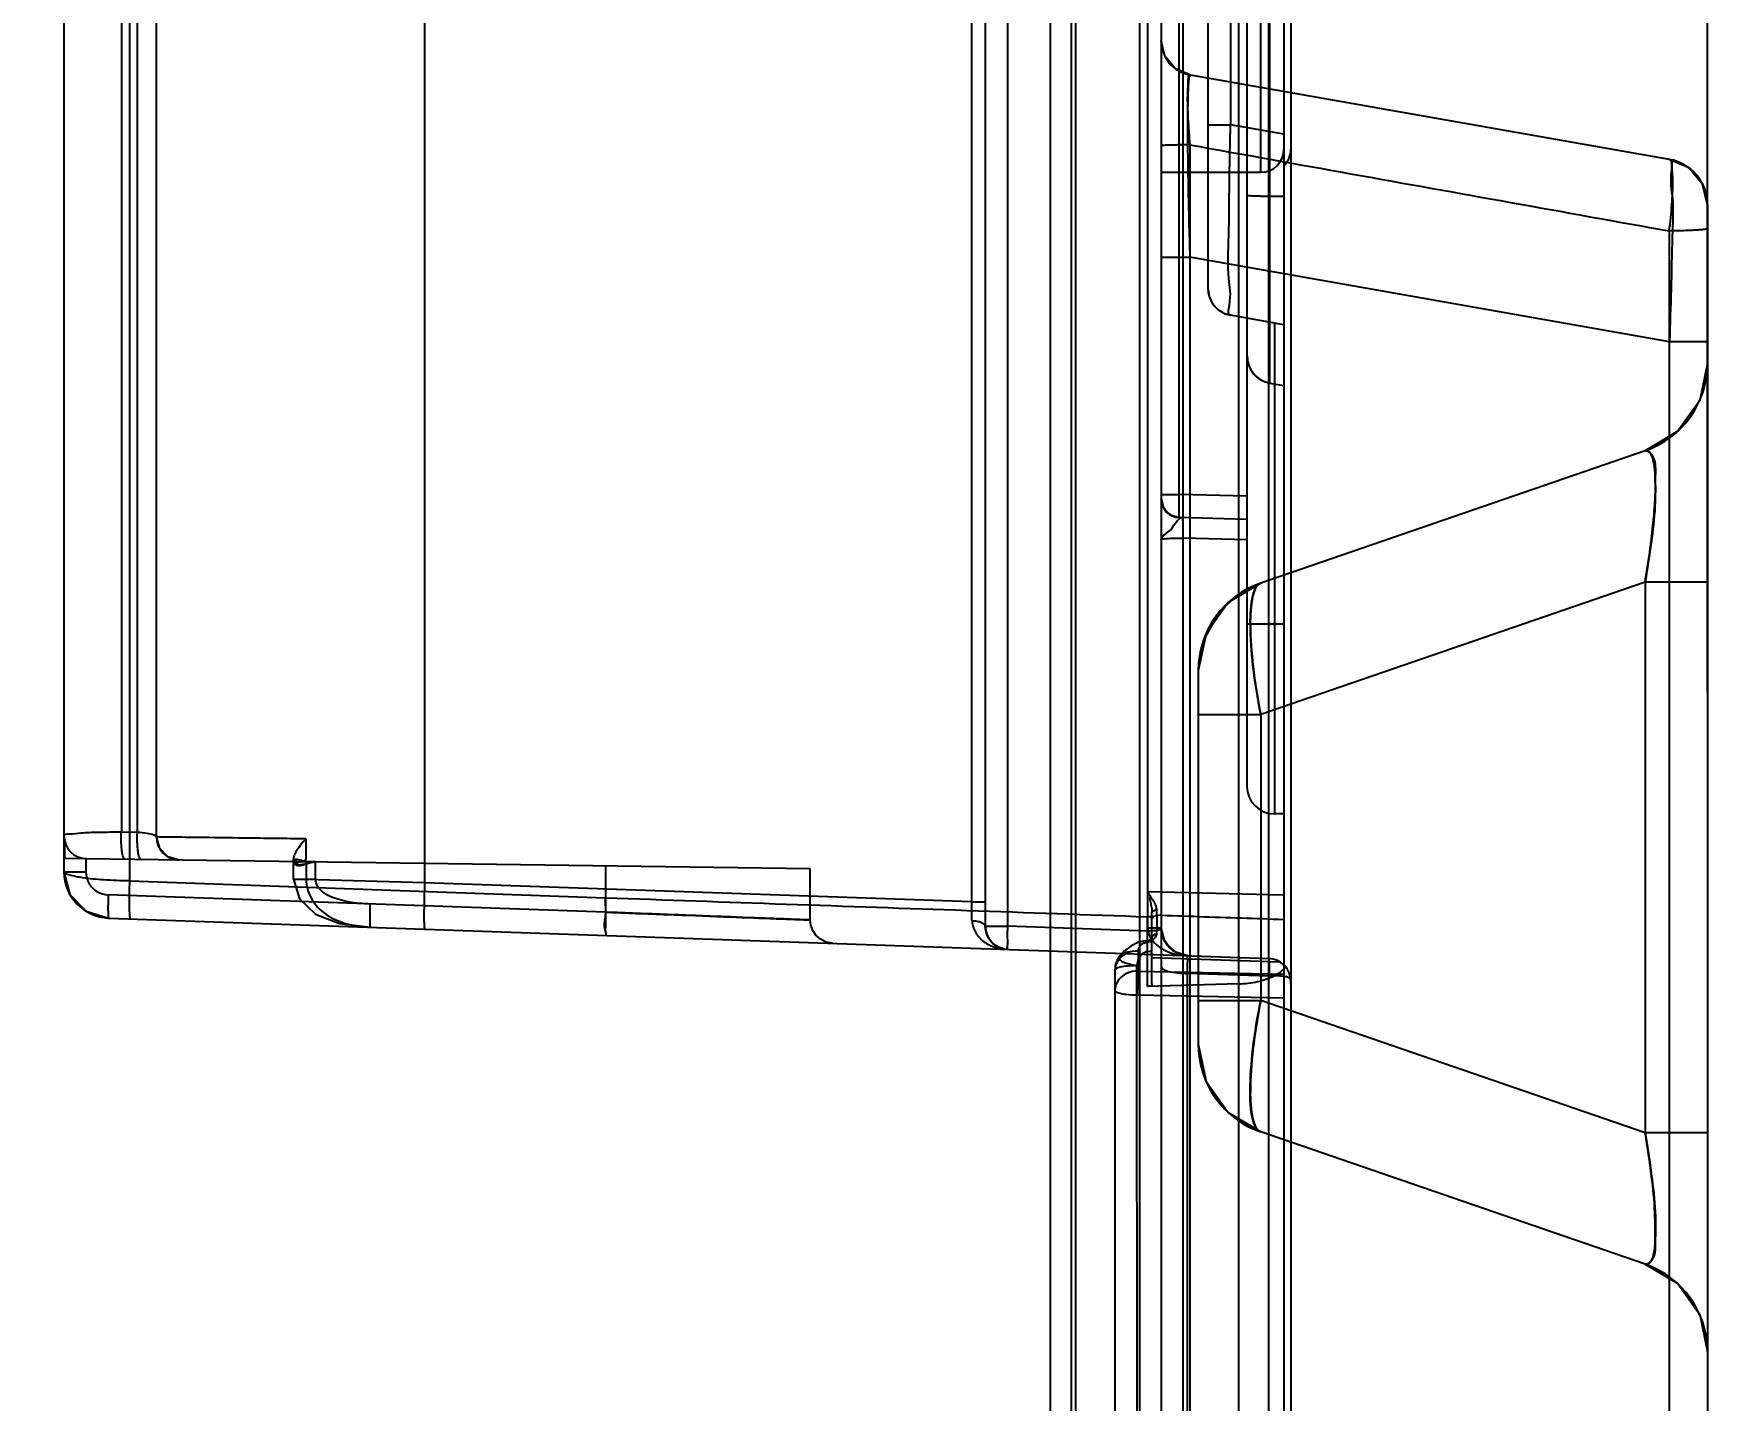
# Model space of a CAD drawing. Header units: millimetres. Extents: x 3054 to 4939, y -1170 to 130.
# Drawn here: x 4351.38 to 4387.72, y -815.65 to -785.97 of the extents above; entities that cross this region are included whole.
import ezdxf

# ---------------------------------------------------------------- set-up
doc = ezdxf.new("R2010")
doc.units = ezdxf.units.MM
doc.header["$LTSCALE"] = 16.335
doc.header["$PDMODE"] = 3
doc.header["$PDSIZE"] = 0.3125
doc.layers.get('0').update_dxf_attribs({"linetype": 'CONTINUOUS'})
doc.layers.get('Defpoints').update_dxf_attribs({"linetype": 'CONTINUOUS'})
doc.styles.get("Standard").update_dxf_attribs({"font": 'txt', "width": 0.8})
doc.dimstyles.get("Standard").update_dxf_attribs({"dimtxt": 0.15625, "dimasz": 0.1875, "dimexe": 0.125, "dimexo": 0.0625, "dimtad": 0, "dimtih": 1, "dimtoh": 1, "dimdsep": 46, "dimtxsty": 'Standard', "dimcen": 0.09, "dimadec": 0, "dimazin": 0, "dimtp": 0.01, "dimtm": 0.01, "dimtfac": 1, "dimtofl": 0, "dimtmove": 0, "dimatfit": 3, "dimfxl": 0, "dimtolj": 1, "dimarcsym": 0})

# ---------------------------------------------------------------- blocks, each defined once
blk = doc.blocks.new('*D157')
at = {"color": 4, "lineweight": -2}
for p, q in [((4309.718, -646.306), (4309.718, -613.235)), ((4317.718, -613.235), (4336.405, -613.235)), ((4379.717, -613.235), (4359.872, -613.235)), ((4387.717, -800.276), (4387.717, -613.235))]:
    blk.add_line(p, q, dxfattribs=at)
at = {"color": 4}
for points in [[(4317.718, -611.901), (4317.718, -614.568), (4309.718, -613.235)], [(4379.717, -611.901), (4379.717, -614.568), (4387.717, -613.235)]]:
    blk.add_solid(points, dxfattribs=at)
at = {"layer": 'Defpoints', "color": 0}
for p in [(4309.718, -613.235), (4309.718, -646.306), (4387.717, -800.276)]:
    blk.add_point(p, dxfattribs=at)
at = {"color": 6, "insert": (4348.139, -613.235), "char_height": 8, "attachment_point": 5}
blk.add_mtext('\\A1;78.00', dxfattribs=at)

msp = doc.modelspace()

# ---------------------------------------------------------------- linework, layer by layer
at = {"color": 6, "linetype": 'Continuous'}
for p, q in [((4378.522, -631.001), (4378.522, -951.001)), ((4376.334, -888.251), (4376.334, -683.691)), ((4375.858, -684.193), (4375.858, -887.749)), ((4377.534, -685.914), (4377.534, -886.028)), ((4378.672, -687.112), (4378.672, -884.83)), ((4378.195, -873.288), (4378.195, -698.654)), ((4374.006, -846.325), (4374.006, -725.617)), ((4373.446, -726.092), (4373.446, -845.849)), ((4373.913, -844.843), (4373.913, -727.099)), ((4375.39, -727.021), (4375.39, -844.921)), ((4372.039, -766.588), (4372.039, -805.354)), ((4372.524, -766.588), (4372.524, -805.354)), ((4375.567, -805.39), (4375.567, -766.551)), ((4371.748, -804.825), (4371.748, -767.117)), ((4352.039, -767.771), (4352.039, -804.17)), ((4353.468, -804.37), (4353.468, -767.572)), ((4359.869, -767.532), (4359.869, -804.41)), ((4354.049, -803.415), (4354.049, -768.527)), ((4353.285, -768.633), (4353.285, -803.31)), ((4353.634, -803.315), (4353.634, -768.628)), ((4377.718, -769.625), (4377.718, -802.316)), ((4376.249, -796.479), (4376.249, -775.462)), ((4378.217, -793.562), (4378.217, -778.44)), ((4376.868, -780.505), (4376.868, -791.498)), ((4378.019, -788.986), (4378.019, -782.956)), ((4377.363, -784.05), (4377.363, -787.952)), ((4375.858, -786.127), (4375.858, -786.359)), ((4386.889, -788.705), (4376.454, -786.865)), ((4376.868, -787.952), (4377.363, -787.952)), ((4378.522, -788.157), (4377.363, -787.952)), ((4376.478, -788.388), (4376.478, -871.468)), ((4387.309, -788.886), (4386.886, -788.705)), ((4387.315, -788.891), (4386.893, -788.706)), ((4386.895, -788.706), (4386.894, -788.706)), ((4387.609, -789.242), (4387.309, -788.887)), ((4387.611, -789.245), (4387.315, -788.891)), ((4378.019, -788.986), (4375.858, -788.986)), ((4387.717, -789.694), (4387.609, -789.242)), ((4378.522, -789.511), (4378.217, -789.509)), ((4387.717, -789.694), (4387.717, -868.569)), ((4386.886, -790.257), (4386.886, -869.557)), ((4375.858, -790.829), (4376.48, -790.829)), ((4386.893, -792.665), (4376.48, -790.829)), ((4378.522, -792.293), (4377.363, -792.089)), ((4378.318, -792.257), (4378.318, -802.916)), ((4387.717, -792.664), (4386.893, -792.664)), ((4387.717, -793.13), (4387.547, -793.937)), ((4378.217, -793.562), (4378.522, -793.616)), ((4387.547, -793.937), (4387.069, -794.608)), ((4387.069, -794.608), (4386.361, -795.03)), ((4386.361, -795.03), (4378.017, -797.903)), ((4375.858, -795.979), (4376.249, -795.979)), ((4375.858, -796.078), (4375.858, -796.088)), ((4377.718, -796.017), (4376.249, -795.979)), ((4375.857, -796.459), (4375.857, -796.541)), ((4377.718, -796.519), (4376.249, -796.481)), ((4376.249, -796.481), (4376.296, -796.482)), ((4377.718, -796.967), (4376.334, -796.931)), ((4386.361, -797.881), (4378.017, -800.754)), ((4386.361, -797.881), (4386.361, -809.839)), ((4387.717, -797.881), (4386.361, -797.881)), ((4376.831, -798.995), (4376.662, -799.804)), ((4377.718, -798.787), (4378.522, -798.787)), ((4376.662, -799.804), (4376.662, -807.916)), ((4376.662, -800.754), (4378.017, -800.754)), ((4378.017, -800.754), (4378.017, -806.966)), ((4378.522, -802.916), (4378.318, -802.916)), ((4353.634, -803.315), (4353.285, -803.31)), ((4352.061, -803.881), (4352.061, -803.533)), ((4357.291, -803.457), (4357.291, -803.905)), ((4352.039, -804.17), (4352.516, -804.17)), ((4352.516, -803.887), (4352.061, -803.881)), ((4352.516, -803.887), (4352.516, -804.17)), ((4368.239, -804.107), (4352.524, -803.887)), ((4352.532, -803.887), (4352.524, -803.887)), ((4357.025, -804.335), (4357.021, -803.887)), ((4357.296, -803.957), (4357.296, -804.335)), ((4357.502, -803.957), (4357.467, -803.956)), ((4357.502, -804.335), (4357.502, -803.957)), ((4363.794, -804.045), (4363.794, -805.048)), ((4368.239, -805.217), (4368.239, -804.107)), ((4353.468, -804.37), (4363.794, -804.733)), ((4357.502, -804.335), (4357.025, -804.335)), ((4359.869, -804.41), (4357.296, -804.335)), ((4371.748, -804.825), (4359.869, -804.41)), ((4363.794, -805.049), (4353, -804.672)), ((4371.748, -804.825), (4372.039, -804.825)), ((4375.561, -804.602), (4378.522, -804.671)), ((4353.009, -805.175), (4378.189, -806.054)), ((4363.794, -805.049), (4363.794, -805.327)), ((4375.657, -806.606), (4375.657, -805.057)), ((4372.039, -805.354), (4372.524, -805.354)), ((4375.569, -805.46), (4372.524, -805.354)), ((4375.567, -805.39), (4375.858, -805.39)), ((4375.858, -805.39), (4375.858, -805.41)), ((4375.561, -806.658), (4375.561, -805.907)), ((4374.853, -806.306), (4374.853, -834.625)), ((4375.338, -834.86), (4375.329, -806.208)), ((4375.355, -806.325), (4378.522, -806.391)), ((4375.657, -806.032), (4378.434, -806.128)), ((4377.534, -806.604), (4375.561, -806.658)), ((4376.429, -873.195), (4376.429, -806.377)), ((4378.672, -806.602), (4378.672, -806.554)), ((4375.338, -806.844), (4378.522, -806.91)), ((4376.662, -806.966), (4378.017, -806.966)), ((4386.361, -809.839), (4378.017, -806.966)), ((4376.662, -807.916), (4376.831, -808.724)), ((4386.361, -812.689), (4378.017, -809.816)), ((4387.717, -809.839), (4386.361, -809.839)), ((4386.361, -812.689), (4387.069, -813.112))]:
    msp.add_line(p, q, dxfattribs=at)
for points in [[(4376.48, -786.87), (4376.161, -786.732), (4375.938, -786.466), (4375.858, -786.128)], [(4376.478, -786.869), (4376.334, -786.829), (4376.192, -786.755), (4376.063, -786.646), (4375.957, -786.502), (4375.884, -786.328), (4375.858, -786.129)], [(4376.868, -791.498), (4376.896, -791.679), (4376.973, -791.837), (4377.085, -791.96), (4377.219, -792.044), (4377.363, -792.089)], [(4377.722, -792.971), (4377.741, -793.124), (4377.797, -793.262), (4377.88, -793.377), (4377.982, -793.466), (4378.097, -793.528), (4378.217, -793.562)], [(4375.858, -796.147), (4375.857, -796.247), (4375.857, -796.312)], [(4375.858, -796.079), (4375.91, -796.276), (4376.054, -796.423), (4376.249, -796.479)], [(4376.249, -796.481), (4376.118, -796.455), (4375.993, -796.38), (4375.897, -796.252), (4375.858, -796.079)], [(4375.857, -796.711), (4375.856, -796.794), (4375.854, -796.875), (4375.857, -796.954)], [(4378.017, -797.903), (4377.311, -798.324), (4376.831, -798.995)], [(4378.017, -797.903), (4377.529, -798.15), (4377.122, -798.523)], [(4377.122, -798.523), (4376.78, -799.125), (4376.662, -799.804)], [(4354.542, -803.915), (4354.292, -803.844), (4354.118, -803.668), (4354.049, -803.415)], [(4352.039, -804.17), (4352.043, -804.257), (4352.054, -804.343)], [(4352.039, -804.17), (4352.168, -804.662), (4352.521, -805.029), (4353.009, -805.175)], [(4357.032, -803.948), (4357.027, -803.958), (4357.025, -803.96)], [(4357.028, -803.959), (4357.026, -803.957), (4357.032, -803.948)], [(4357.083, -804.019), (4357.055, -804.015), (4357.059, -804.017)], [(4357.075, -803.953), (4357.076, -803.956), (4357.093, -803.965)], [(4357.078, -804.026), (4357.123, -804.037), (4357.173, -804.035), (4357.233, -804.022), (4357.307, -803.997), (4357.399, -803.969), (4357.511, -803.957)], [(4357.025, -804.329), (4357.15, -804.758), (4357.502, -805.092), (4358.018, -805.292), (4358.696, -805.373)], [(4352.714, -805.118), (4352.859, -805.158), (4353.009, -805.175)], [(4368.725, -805.723), (4368.584, -805.698), (4368.461, -805.637), (4368.362, -805.55), (4368.292, -805.445), (4368.252, -805.332), (4368.239, -805.217)], [(4372.523, -805.856), (4372.455, -805.849), (4372.388, -805.832), (4372.323, -805.807), (4372.262, -805.772), (4372.205, -805.727), (4372.153, -805.673), (4372.108, -805.61), (4372.072, -805.536), (4372.048, -805.45), (4372.038, -805.354)], [(4375.657, -805.605), (4375.652, -805.61), (4375.61, -805.649), (4375.535, -805.695)], [(4376.439, -805.993), (4376.216, -805.941), (4376.036, -805.818), (4375.912, -805.641), (4375.857, -805.41)], [(4376.439, -805.993), (4376.147, -805.906), (4375.935, -805.687), (4375.858, -805.391)], [(4375.559, -805.664), (4375.363, -805.701), (4375.198, -805.782), (4375.063, -805.885), (4374.956, -806.001)], [(4376.831, -808.724), (4377.311, -809.395), (4378.017, -809.816)], [(4387.069, -813.112), (4387.547, -813.783), (4387.717, -814.59)]]:
    msp.add_lwpolyline(points, dxfattribs=at)
for centre, radius, start, end in [((4376.609, -786.129), 0.751, 180, 260), ((4378.019, -788.483), 0.502, 270, 0), ((4378.169, -788.483), 0.502, 314.5469, 0), ((4386.712, -789.694), 1.005, 0, 80), ((4377.468, -791.498), 0.6, 180, 260), ((4378.322, -792.971), 0.6, 180, 260), ((4385.707, -793.13), 2.01, 288.9998, 0), ((4376.26, -796.079), 0.402, 180.0002, 268.4985), ((4378.672, -799.804), 2.01, 109, 180), ((4378.318, -802.316), 0.6, 180, 270), ((4352.539, -803.387), 0.5, 180, 269.1994), ((4354.549, -803.415), 0.5, 180.0053, 269.1824), ((4353.044, -804.17), 1.005, 180, 268), ((4280.546, -805.779), 91.206, 0.344, 0.59986), ((4395.225, -804.737), 19.472, 180.7649, 181.115), ((4372.541, -805.354), 0.502, 180, 268), ((4376.457, -805.39), 0.891, 179.9946, 184.5045), ((4376.461, -805.39), 0.603, 180, 268), ((4375.355, -806.306), 0.502, 141.9727, 179.9946), ((4378.172, -806.554), 0.5, 0, 88), ((4378.672, -807.916), 2.01, 180, 251), ((4385.707, -814.59), 2.01, 0, 71.0002)]:
    msp.add_arc(centre, radius, start, end, dxfattribs=at)
for points, knots in [([(4376.478, -786.869), (4376.44, -786.863), (4376.437, -787.103), (4376.416, -787.337), (4376.439, -787.85), (4376.462, -788.197), (4376.478, -788.388)], [0, 0, 0, 0, 0.076283, 0.293407, 0.622761, 1, 1, 1, 1]), ([(4376.48, -786.87), (4376.478, -786.869), (4376.472, -786.876), (4376.465, -786.9), (4376.456, -786.956), (4376.449, -787.048), (4376.441, -787.177), (4376.436, -787.34), (4376.432, -787.536), (4376.429, -787.764), (4376.428, -788.127), (4376.432, -788.644), (4376.442, -789.323), (4376.458, -790.061), (4376.472, -790.57), (4376.48, -790.829)], [0, 0, 0, 0, 0.001772, 0.005482, 0.019823, 0.043415, 0.075997, 0.117258, 0.166873, 0.224513, 0.289845, 0.441483, 0.61526, 0.803868, 1, 1, 1, 1]), ([(4377.363, -792.089), (4377.294, -792.076), (4377.397, -791.678), (4377.281, -791.223), (4377.339, -790.273), (4377.331, -789.184), (4377.355, -788.375), (4377.363, -787.952)], [0, 0, 0, 0, 0.050851, 0.193171, 0.417804, 0.693652, 1, 1, 1, 1]), ([(4376.478, -788.388), (4376.399, -788.389), (4376.282, -788.39), (4376.133, -788.393), (4376.038, -788.395), (4375.962, -788.398), (4375.911, -788.401), (4375.883, -788.404), (4375.869, -788.406), (4375.862, -788.407), (4375.858, -788.408), (4375.858, -788.409)], [0, 0, 0, 0, 0.383943, 0.562028, 0.717811, 0.84258, 0.931807, 0.961747, 0.982705, 0.995177, 1, 1, 1, 1]), ([(4376.478, -788.388), (4377.641, -788.597), (4379.961, -789.014), (4383.43, -789.637), (4385.736, -790.051), (4386.886, -790.257)], [0, 0, 0, 0, 0.335213, 0.668546, 1, 1, 1, 1]), ([(4386.886, -790.257), (4386.91, -790.067), (4386.944, -789.717), (4386.974, -789.22), (4386.952, -788.94), (4386.935, -788.713), (4386.886, -788.705)], [0, 0, 0, 0, 0.368081, 0.683989, 0.905408, 1, 1, 1, 1]), ([(4386.893, -788.706), (4386.967, -788.719), (4386.883, -789.14), (4386.987, -789.583), (4386.941, -790.504), (4386.933, -791.519), (4386.901, -792.286), (4386.893, -792.665)], [0, 0, 0, 0, 0.057504, 0.215067, 0.422997, 0.713362, 1, 1, 1, 1]), ([(4378.217, -789.509), (4378.154, -789.509), (4378.061, -789.507), (4377.943, -789.505), (4377.866, -789.502), (4377.806, -789.499), (4377.759, -789.497), (4377.738, -789.492), (4377.722, -789.492), (4377.722, -789.489)], [0, 0, 0, 0, 0.383006, 0.56065, 0.716192, 0.840984, 0.930507, 0.982297, 1, 1, 1, 1]), ([(4387.717, -790.207), (4387.717, -790.209), (4387.711, -790.213), (4387.692, -790.218), (4387.647, -790.226), (4387.574, -790.234), (4387.473, -790.241), (4387.347, -790.247), (4387.148, -790.254), (4386.992, -790.257), (4386.886, -790.257)], [0, 0, 0, 0, 0.006753, 0.021157, 0.075548, 0.164224, 0.286667, 0.440658, 0.617649, 1, 1, 1, 1]), ([(4386.361, -795.03), (4386.419, -795.01), (4386.594, -795.202), (4386.577, -795.589), (4386.596, -796.196), (4386.502, -796.985), (4386.417, -797.563), (4386.361, -797.881)], [0, 0, 0, 0, 0.062091, 0.192625, 0.406543, 0.671863, 1, 1, 1, 1]), ([(4386.361, -797.881), (4386.419, -797.545), (4386.508, -796.943), (4386.6, -796.136), (4386.576, -795.546), (4386.583, -795.174), (4386.414, -795.012), (4386.361, -795.03)], [0, 0, 0, 0, 0.346416, 0.617428, 0.82353, 0.942565, 1, 1, 1, 1]), ([(4386.361, -797.881), (4386.395, -797.685), (4386.456, -797.301), (4386.527, -796.744), (4386.573, -796.237), (4386.591, -795.802), (4386.581, -795.495), (4386.555, -795.3), (4386.53, -795.192), (4386.499, -795.11), (4386.461, -795.053), (4386.412, -795.021), (4386.377, -795.025), (4386.361, -795.03)], [0, 0, 0, 0, 0.20118, 0.393131, 0.567531, 0.716177, 0.832393, 0.877871, 0.915035, 0.944213, 0.966256, 0.983344, 1, 1, 1, 1]), ([(4375.858, -796.961), (4375.858, -796.919), (4375.952, -796.833), (4376.111, -796.72), (4376.136, -796.613), (4376.278, -796.482), (4376.249, -796.481)], [0, 0, 0, 0, 0.204109, 0.54106, 0.861571, 1, 1, 1, 1]), ([(4376.334, -796.931), (4376.335, -796.875), (4376.336, -796.791), (4376.335, -796.685), (4376.334, -796.616), (4376.332, -796.562), (4376.33, -796.519), (4376.326, -796.499), (4376.324, -796.483), (4376.321, -796.483)], [0, 0, 0, 0, 0.377677, 0.55525, 0.710608, 0.834447, 0.924268, 0.979376, 1, 1, 1, 1]), ([(4375.858, -796.961), (4375.858, -796.939), (4375.98, -796.94), (4376.104, -796.922), (4376.254, -796.929), (4376.334, -796.931)], [0, 0, 0, 0, 0.140404, 0.50259, 1, 1, 1, 1]), ([(4378.017, -797.903), (4377.916, -797.938), (4377.795, -798.3), (4377.775, -798.88), (4377.839, -799.763), (4377.948, -800.405), (4378.017, -800.754)], [0, 0, 0, 0, 0.109663, 0.325656, 0.634315, 1, 1, 1, 1]), ([(4378.017, -797.903), (4377.916, -797.938), (4377.794, -798.299), (4377.775, -798.879), (4377.839, -799.762), (4377.948, -800.405), (4378.017, -800.754)], [0, 0, 0, 0, 0.109558, 0.32544, 0.634147, 1, 1, 1, 1]), ([(4378.017, -800.754), (4377.949, -800.403), (4377.84, -799.756), (4377.782, -798.87), (4377.799, -798.292), (4377.92, -797.937), (4378.017, -797.903)], [0, 0, 0, 0, 0.367999, 0.679278, 0.893752, 1, 1, 1, 1]), ([(4378.017, -797.903), (4377.917, -797.938), (4377.798, -798.304), (4377.782, -798.885), (4377.842, -799.769), (4377.95, -800.409), (4378.017, -800.754)], [0, 0, 0, 0, 0.109154, 0.327499, 0.638501, 1, 1, 1, 1]), ([(4353.285, -803.31), (4353.119, -803.31), (4352.834, -803.32), (4352.424, -803.321), (4352.232, -803.365), (4352.038, -803.352), (4352.039, -803.388)], [0, 0, 0, 0, 0.398446, 0.7022, 0.913817, 1, 1, 1, 1]), ([(4353.365, -803.899), (4353.357, -803.899), (4353.34, -803.884), (4353.325, -803.847), (4353.313, -803.802), (4353.304, -803.757), (4353.298, -803.718), (4353.293, -803.675), (4353.287, -803.609), (4353.282, -803.515), (4353.281, -803.408), (4353.283, -803.338), (4353.285, -803.31)], [0, 0, 0, 0, 0.036631, 0.097568, 0.201221, 0.261861, 0.325974, 0.395664, 0.474081, 0.654843, 0.858823, 1, 1, 1, 1]), ([(4353.714, -803.904), (4353.706, -803.904), (4353.689, -803.889), (4353.674, -803.852), (4353.662, -803.807), (4353.653, -803.762), (4353.647, -803.723), (4353.642, -803.68), (4353.636, -803.614), (4353.631, -803.52), (4353.63, -803.413), (4353.632, -803.343), (4353.634, -803.315)], [0, 0, 0, 0, 0.036632, 0.097575, 0.201229, 0.261868, 0.325979, 0.395667, 0.474081, 0.654836, 0.858806, 1, 1, 1, 1]), ([(4354.049, -803.415), (4354.049, -803.392), (4353.956, -803.358), (4353.831, -803.332), (4353.704, -803.32), (4353.634, -803.315)], [0, 0, 0, 0, 0.160282, 0.51699, 1, 1, 1, 1]), ([(4357.291, -803.457), (4356.846, -803.451), (4356.057, -803.441), (4355.051, -803.428), (4354.415, -803.419), (4354.123, -803.416), (4354.049, -803.415)], [0, 0, 0, 0, 0.411758, 0.730142, 0.931258, 1, 1, 1, 1]), ([(4357.291, -803.457), (4357.248, -803.504), (4357.174, -803.591), (4357.085, -803.712), (4357.036, -803.811), (4357.014, -803.885), (4357.035, -803.944), (4357.07, -803.951), (4357.086, -803.951)], [0, 0, 0, 0, 0.311292, 0.553881, 0.73103, 0.847839, 0.923535, 1, 1, 1, 1]), ([(4353.468, -804.37), (4353.277, -804.367), (4352.942, -804.354), (4352.478, -804.314), (4352.231, -804.263), (4352.039, -804.213), (4352.039, -804.17)], [0, 0, 0, 0, 0.391345, 0.702966, 0.912603, 1, 1, 1, 1]), ([(4352.516, -804.17), (4352.518, -804.255), (4352.56, -804.427), (4352.745, -804.619), (4352.916, -804.667), (4353, -804.672)], [0, 0, 0, 0, 0.332208, 0.667381, 1, 1, 1, 1]), ([(4357.025, -803.96), (4357.028, -803.95), (4357.04, -803.926), (4357.083, -803.93), (4357.11, -803.96), (4357.149, -803.958), (4357.185, -803.946), (4357.222, -803.941), (4357.257, -803.93), (4357.278, -803.917), (4357.285, -803.91)], [0, 0, 0, 0, 0.102692, 0.250443, 0.356966, 0.507703, 0.617524, 0.752386, 0.891066, 1, 1, 1, 1]), ([(4357.296, -803.957), (4357.272, -803.952), (4357.226, -803.941), (4357.166, -803.918), (4357.116, -803.902), (4357.073, -803.902), (4357.043, -803.922), (4357.034, -803.94), (4357.03, -803.948)], [0, 0, 0, 0, 0.257522, 0.479316, 0.660966, 0.796966, 0.905623, 1, 1, 1, 1]), ([(4357.45, -803.959), (4357.415, -803.962), (4357.345, -803.978), (4357.249, -804.009), (4357.168, -804.027), (4357.102, -804.028), (4357.067, -804.021), (4357.019, -803.999), (4357.062, -803.99), (4357.069, -803.979)], [0, 0, 0, 0, 0.229957, 0.458984, 0.644097, 0.772542, 0.857507, 0.9139, 1, 1, 1, 1]), ([(4357.291, -803.896), (4357.284, -803.904), (4357.262, -803.927), (4357.302, -803.946), (4357.296, -803.957)], [0, 0, 0, 0, 0.459337, 1, 1, 1, 1]), ([(4353.485, -805.191), (4353.483, -805.191), (4353.48, -805.185), (4353.476, -805.166), (4353.47, -805.122), (4353.466, -805.05), (4353.463, -804.95), (4353.461, -804.825), (4353.462, -804.629), (4353.465, -804.475), (4353.468, -804.37)], [0, 0, 0, 0, 0.006449, 0.020688, 0.074849, 0.163338, 0.285625, 0.439519, 0.616569, 1, 1, 1, 1]), ([(4357.296, -804.335), (4357.297, -804.47), (4357.376, -804.772), (4357.7, -805.113), (4358.167, -805.323), (4358.511, -805.367), (4358.697, -805.373)], [0, 0, 0, 0, 0.210917, 0.466164, 0.708609, 1, 1, 1, 1]), ([(4358.688, -804.871), (4358.607, -804.868), (4358.45, -804.859), (4358.222, -804.829), (4358.012, -804.781), (4357.822, -804.713), (4357.659, -804.619), (4357.538, -804.495), (4357.502, -804.386), (4357.502, -804.335)], [0, 0, 0, 0, 0.173357, 0.337325, 0.491277, 0.635163, 0.768491, 0.890434, 1, 1, 1, 1]), ([(4359.869, -804.41), (4359.866, -804.471), (4359.863, -804.595), (4359.858, -804.779), (4359.855, -804.954), (4359.854, -805.109), (4359.854, -805.221), (4359.856, -805.294), (4359.858, -805.336), (4359.86, -805.368), (4359.862, -805.393), (4359.865, -805.405), (4359.867, -805.414), (4359.869, -805.414)], [0, 0, 0, 0, 0.182739, 0.369612, 0.54812, 0.705769, 0.831966, 0.882207, 0.923687, 0.956271, 0.979839, 0.994316, 1, 1, 1, 1]), ([(4353, -804.672), (4352.998, -804.734), (4352.996, -804.826), (4352.995, -804.944), (4352.995, -805.022), (4352.997, -805.084), (4352.999, -805.133), (4353.004, -805.156), (4353.005, -805.175), (4353.009, -805.175)], [0, 0, 0, 0, 0.368947, 0.547137, 0.704541, 0.830627, 0.922416, 0.97891, 1, 1, 1, 1]), ([(4358.697, -805.373), (4358.695, -805.373), (4358.692, -805.364), (4358.69, -805.351), (4358.687, -805.324), (4358.685, -805.294), (4358.684, -805.26), (4358.683, -805.225), (4358.683, -805.187), (4358.683, -805.13), (4358.683, -805.07), (4358.684, -805.009), (4358.685, -804.962), (4358.687, -804.916), (4358.688, -804.886), (4358.688, -804.871)], [0, 0, 0, 0, 0.011504, 0.041277, 0.092092, 0.164533, 0.224974, 0.294028, 0.370662, 0.453603, 0.632505, 0.725374, 0.818522, 0.910598, 1, 1, 1, 1]), ([(4363.794, -805.551), (4363.827, -805.555), (4363.746, -805.334), (4363.82, -805.143), (4363.793, -804.874), (4363.794, -804.733)], [0, 0, 0, 0, 0.124878, 0.482199, 1, 1, 1, 1]), ([(4363.794, -804.733), (4365.101, -804.779), (4367.716, -804.872), (4371.639, -805.008), (4374.254, -805.101), (4375.561, -805.147)], [0, 0, 0, 0, 0.333362, 0.666694, 1, 1, 1, 1]), ([(4375.561, -804.602), (4375.569, -804.618), (4375.579, -804.655), (4375.61, -804.681), (4375.616, -804.7)], [0, 0, 0, 0, 0.475259, 1, 1, 1, 1]), ([(4375.609, -804.716), (4375.611, -804.755), (4375.621, -804.833), (4375.65, -804.945), (4375.657, -805.02), (4375.657, -805.057)], [0, 0, 0, 0, 0.341248, 0.68486, 1, 1, 1, 1]), ([(4375.616, -804.7), (4375.641, -804.735), (4375.694, -804.795), (4375.741, -804.898), (4375.752, -804.966), (4375.755, -804.997)], [0, 0, 0, 0, 0.387035, 0.715407, 1, 1, 1, 1]), ([(4363.794, -805.047), (4364.241, -805.065), (4365.109, -805.097), (4366.265, -805.142), (4367.309, -805.182), (4367.764, -805.199), (4368.359, -805.222), (4367.781, -805.2), (4367.322, -805.183), (4366.279, -805.143), (4365.115, -805.098), (4364.243, -805.066), (4363.794, -805.048)], [0, 0, 0, 0, 0.151116, 0.289806, 0.401214, 0.474369, 0.500002, 0.524366, 0.596617, 0.708408, 0.848326, 1, 1, 1, 1]), ([(4371.751, -805.232), (4371.746, -805.293), (4371.791, -805.438), (4371.922, -805.638), (4372.135, -805.776), (4372.342, -805.84), (4372.469, -805.854), (4372.524, -805.856)], [0, 0, 0, 0, 0.168539, 0.402955, 0.649586, 0.849931, 1, 1, 1, 1]), ([(4371.751, -805.232), (4371.787, -805.233), (4371.856, -805.239), (4371.948, -805.263), (4372.014, -805.299), (4372.039, -805.338), (4372.039, -805.354)], [0, 0, 0, 0, 0.325802, 0.628218, 0.852139, 1, 1, 1, 1]), ([(4375.56, -805.962), (4375.561, -805.962), (4375.559, -805.954), (4375.561, -805.946), (4375.56, -805.925), (4375.561, -805.9), (4375.561, -805.867), (4375.562, -805.811), (4375.562, -805.724), (4375.562, -805.604), (4375.562, -805.465), (4375.562, -805.31), (4375.561, -805.203), (4375.561, -805.147)], [0, 0, 0, 0, 0.00473, 0.018712, 0.041688, 0.073389, 0.113543, 0.16188, 0.282018, 0.431075, 0.604098, 0.795576, 1, 1, 1, 1]), ([(4375.657, -805.166), (4375.657, -805.162), (4375.643, -805.157), (4375.624, -805.153), (4375.594, -805.148), (4375.573, -805.147), (4375.561, -805.147)], [0, 0, 0, 0, 0.108003, 0.338589, 0.651799, 1, 1, 1, 1]), ([(4375.657, -805.057), (4375.657, -805.04), (4375.694, -805.008), (4375.732, -804.998), (4375.755, -804.997)], [0, 0, 0, 0, 0.422912, 1, 1, 1, 1]), ([(4375.657, -805.199), (4375.657, -805.189), (4375.673, -805.145), (4375.722, -805.116), (4375.757, -805.116)], [0, 0, 0, 0, 0.225382, 1, 1, 1, 1]), ([(4378.522, -805.212), (4378.214, -805.201), (4377.6, -805.179), (4376.679, -805.149), (4376.064, -805.127), (4375.757, -805.116)], [0, 0, 0, 0, 0.333238, 0.666539, 1, 1, 1, 1]), ([(4375.76, -805.116), (4375.76, -805.156), (4375.76, -805.241), (4375.761, -805.376), (4375.758, -805.47), (4375.758, -805.52)], [0, 0, 0, 0, 0.297783, 0.632491, 1, 1, 1, 1]), ([(4363.794, -805.327), (4363.794, -805.382), (4363.767, -805.428), (4363.814, -805.552), (4363.794, -805.551)], [0, 0, 0, 0, 0.724224, 1, 1, 1, 1]), ([(4372.524, -805.354), (4372.521, -805.438), (4372.504, -805.598), (4372.538, -805.722), (4372.501, -805.855), (4372.524, -805.856)], [0, 0, 0, 0, 0.499425, 0.865121, 1, 1, 1, 1]), ([(4375.758, -805.52), (4375.756, -805.537), (4375.746, -805.575), (4375.701, -805.624), (4375.638, -805.67), (4375.588, -805.696), (4375.559, -805.708)], [0, 0, 0, 0, 0.183267, 0.40372, 0.672613, 1, 1, 1, 1]), ([(4375.657, -805.605), (4375.657, -805.616), (4375.636, -805.629), (4375.612, -805.646), (4375.586, -805.673), (4375.569, -805.695), (4375.559, -805.709)], [0, 0, 0, 0, 0.229936, 0.410788, 0.65102, 1, 1, 1, 1]), ([(4375.854, -805.397), (4375.865, -805.414), (4375.786, -805.456), (4375.703, -805.446), (4375.616, -805.458), (4375.569, -805.46)], [0, 0, 0, 0, 0.197256, 0.53614, 1, 1, 1, 1]), ([(4375.569, -805.46), (4375.58, -805.519), (4375.638, -805.644), (4375.777, -805.785), (4375.952, -805.891), (4376.171, -805.965), (4376.339, -805.989), (4376.439, -805.993)], [0, 0, 0, 0, 0.164632, 0.367748, 0.537981, 0.722228, 1, 1, 1, 1]), ([(4375.657, -805.607), (4375.655, -805.597), (4375.665, -805.574), (4375.691, -805.548), (4375.723, -805.527), (4375.749, -805.52), (4375.76, -805.521)], [0, 0, 0, 0, 0.203355, 0.475006, 0.760643, 1, 1, 1, 1]), ([(4375.356, -805.888), (4375.272, -805.888), (4375.106, -805.923), (4374.908, -806.073), (4374.853, -806.231), (4374.853, -806.306)], [0, 0, 0, 0, 0.35117, 0.684439, 1, 1, 1, 1]), ([(4374.941, -806.042), (4374.945, -806.014), (4375.004, -805.944), (4375.155, -805.897), (4375.282, -805.888), (4375.356, -805.888)], [0, 0, 0, 0, 0.184066, 0.524633, 1, 1, 1, 1]), ([(4375.561, -805.904), (4375.52, -805.911), (4375.436, -805.947), (4375.358, -806.065), (4375.334, -806.158), (4375.329, -806.208)], [0, 0, 0, 0, 0.305201, 0.635493, 1, 1, 1, 1]), ([(4375.356, -805.888), (4375.355, -805.935), (4375.355, -806.03), (4375.355, -806.176), (4375.355, -806.275), (4375.355, -806.325)], [0, 0, 0, 0, 0.319376, 0.653574, 1, 1, 1, 1]), ([(4375.559, -805.708), (4375.545, -805.709), (4375.518, -805.712), (4375.477, -805.721), (4375.44, -805.737), (4375.408, -805.763), (4375.39, -805.797), (4375.371, -805.828), (4375.358, -805.859), (4375.356, -805.879), (4375.356, -805.888)], [0, 0, 0, 0, 0.138054, 0.275674, 0.41337, 0.545413, 0.672241, 0.79721, 0.908385, 1, 1, 1, 1]), ([(4375.559, -805.907), (4375.559, -805.87), (4375.56, -805.793), (4375.56, -805.734), (4375.559, -805.642), (4375.559, -805.694), (4375.559, -805.709)], [0, 0, 0, 0, 0.390744, 0.731047, 0.844966, 1, 1, 1, 1]), ([(4375.657, -805.887), (4375.658, -805.889), (4375.641, -805.897), (4375.616, -805.901), (4375.581, -805.907), (4375.559, -805.907)], [0, 0, 0, 0, 0.094699, 0.343122, 1, 1, 1, 1]), ([(4375.329, -806.208), (4375.249, -806.208), (4375.102, -806.218), (4374.96, -806.241), (4374.853, -806.28), (4374.853, -806.306)], [0, 0, 0, 0, 0.48432, 0.840626, 1, 1, 1, 1]), ([(4375.355, -806.325), (4375.269, -806.325), (4375.102, -806.361), (4374.906, -806.514), (4374.853, -806.67), (4374.853, -806.743)], [0, 0, 0, 0, 0.358963, 0.692667, 1, 1, 1, 1]), ([(4374.941, -806.042), (4374.945, -806.061), (4374.971, -806.106), (4375.058, -806.141), (4375.178, -806.177), (4375.274, -806.199), (4375.329, -806.208)], [0, 0, 0, 0, 0.132269, 0.330687, 0.620023, 1, 1, 1, 1]), ([(4375.355, -806.325), (4375.352, -806.375), (4375.347, -806.485), (4375.341, -806.658), (4375.338, -806.78), (4375.338, -806.844)], [0, 0, 0, 0, 0.291485, 0.633308, 1, 1, 1, 1]), ([(4375.858, -806.236), (4375.858, -806.258), (4375.922, -806.306), (4376.041, -806.341), (4376.223, -806.369), (4376.358, -806.376), (4376.429, -806.377)], [0, 0, 0, 0, 0.109111, 0.327036, 0.647206, 1, 1, 1, 1]), ([(4376.429, -806.377), (4376.428, -806.311), (4376.419, -806.188), (4376.441, -806.094), (4376.422, -805.992), (4376.439, -805.993)], [0, 0, 0, 0, 0.511484, 0.864432, 1, 1, 1, 1]), ([(4377.534, -806.604), (4377.674, -806.601), (4377.94, -806.569), (4378.294, -806.453), (4378.492, -806.32), (4378.562, -806.241)], [0, 0, 0, 0, 0.375884, 0.71614, 1, 1, 1, 1]), ([(4378.189, -806.054), (4378.191, -806.056), (4378.194, -806.067), (4378.196, -806.086), (4378.198, -806.118), (4378.199, -806.152), (4378.2, -806.186), (4378.2, -806.228), (4378.2, -806.311), (4378.199, -806.385), (4378.198, -806.436)], [0, 0, 0, 0, 0.022189, 0.075471, 0.159104, 0.271514, 0.343688, 0.422879, 0.599513, 1, 1, 1, 1]), ([(4375.657, -806.606), (4375.657, -806.616), (4375.643, -806.637), (4375.606, -806.653), (4375.577, -806.658), (4375.561, -806.658)], [0, 0, 0, 0, 0.248589, 0.589544, 1, 1, 1, 1]), ([(4378.198, -806.436), (4377.903, -806.426), (4377.313, -806.407), (4376.724, -806.387), (4376.429, -806.377)], [0, 0, 0, 0, 0.5, 1, 1, 1, 1]), ([(4378.195, -806.436), (4378.26, -806.428), (4378.382, -806.418), (4378.526, -806.439), (4378.653, -806.458), (4378.671, -806.527), (4378.672, -806.554)], [0, 0, 0, 0, 0.361912, 0.663869, 0.846315, 1, 1, 1, 1]), ([(4374.853, -806.743), (4374.853, -806.77), (4374.961, -806.811), (4375.107, -806.834), (4375.256, -806.843), (4375.338, -806.843)], [0, 0, 0, 0, 0.160494, 0.517243, 1, 1, 1, 1]), ([(4378.017, -806.966), (4377.948, -807.316), (4377.838, -807.959), (4377.775, -808.843), (4377.795, -809.422), (4377.917, -809.782), (4378.017, -809.816)], [0, 0, 0, 0, 0.366773, 0.675453, 0.890813, 1, 1, 1, 1]), ([(4378.017, -809.816), (4377.916, -809.782), (4377.795, -809.42), (4377.775, -808.84), (4377.839, -807.957), (4377.948, -807.314), (4378.017, -806.966)], [0, 0, 0, 0, 0.109664, 0.325659, 0.63432, 1, 1, 1, 1]), ([(4378.017, -806.966), (4377.949, -807.317), (4377.84, -807.964), (4377.782, -808.85), (4377.799, -809.427), (4377.92, -809.783), (4378.017, -809.816)], [0, 0, 0, 0, 0.368, 0.679279, 0.893752, 1, 1, 1, 1]), ([(4378.017, -809.816), (4377.917, -809.782), (4377.798, -809.416), (4377.782, -808.834), (4377.842, -807.951), (4377.95, -807.31), (4378.017, -806.966)], [0, 0, 0, 0, 0.109154, 0.327501, 0.638505, 1, 1, 1, 1]), ([(4386.361, -809.839), (4386.395, -810.035), (4386.456, -810.419), (4386.527, -810.976), (4386.573, -811.483), (4386.591, -811.917), (4386.581, -812.225), (4386.555, -812.42), (4386.53, -812.528), (4386.499, -812.61), (4386.461, -812.667), (4386.412, -812.698), (4386.377, -812.695), (4386.361, -812.689)], [0, 0, 0, 0, 0.20118, 0.393131, 0.567531, 0.716177, 0.832393, 0.877871, 0.915035, 0.944213, 0.966256, 0.983344, 1, 1, 1, 1]), ([(4386.361, -812.689), (4386.418, -812.709), (4386.595, -812.517), (4386.571, -812.124), (4386.588, -811.513), (4386.501, -810.726), (4386.416, -810.152), (4386.361, -809.839)], [0, 0, 0, 0, 0.061701, 0.193486, 0.411335, 0.676026, 1, 1, 1, 1]), ([(4386.361, -809.839), (4386.419, -810.175), (4386.508, -810.776), (4386.6, -811.583), (4386.576, -812.173), (4386.583, -812.546), (4386.414, -812.708), (4386.361, -812.689)], [0, 0, 0, 0, 0.346415, 0.617425, 0.823527, 0.942563, 1, 1, 1, 1])]:
    msp.add_open_spline(points, degree=3, knots=knots, dxfattribs=at)
at = {"color": 7, "linetype": 'Continuous'}
for points, knots in [([(4357.502, -803.957), (4357.421, -803.956), (4357.283, -803.954), (4357.124, -803.953), (4357.046, -803.954), (4357.025, -803.955)], [0, 0, 0, 0, 0.506828, 0.870247, 1, 1, 1, 1]), ([(4357.069, -803.979), (4357.092, -803.994), (4357.172, -803.918), (4357.317, -803.971), (4357.435, -803.956), (4357.502, -803.957)], [0, 0, 0, 0, 0.188179, 0.541288, 1, 1, 1, 1])]:
    msp.add_open_spline(points, degree=3, knots=knots, dxfattribs=at)
at = {"color": 6, "linetype": 'Continuous'}
msp.add_open_spline([(4375.627, -805.964), (4375.636, -805.965), (4375.652, -805.967), (4375.652, -805.977)], degree=3, dxfattribs=at)

# ---------------------------------------------------------------- dimensions: what is measured, and where the dimension line sits
dim = msp.add_linear_dim(base=(4309.718, -613.235), p1=(4387.717, -800.276), p2=(4309.718, -646.306), dimstyle='Standard', override={"dimtxt": 8, "dimasz": 8, "dimexe": 0, "dimexo": 0, "dimgap": 0, "dimtih": 0, "dimtoh": 0, "dimzin": 0, "dimcen": 0, "dimclrd": 4, "dimclre": 4, "dimclrt": 6, "dimadec": 2, "dimtp": 0, "dimtm": 0, "dimtzin": 0})
dim.commit()
dim.dimension.update_dxf_attribs({"geometry": '*D157', "text_midpoint": (4348.139, -613.235), "dimtype": 160})

doc.saveas('drawing.dxf')
